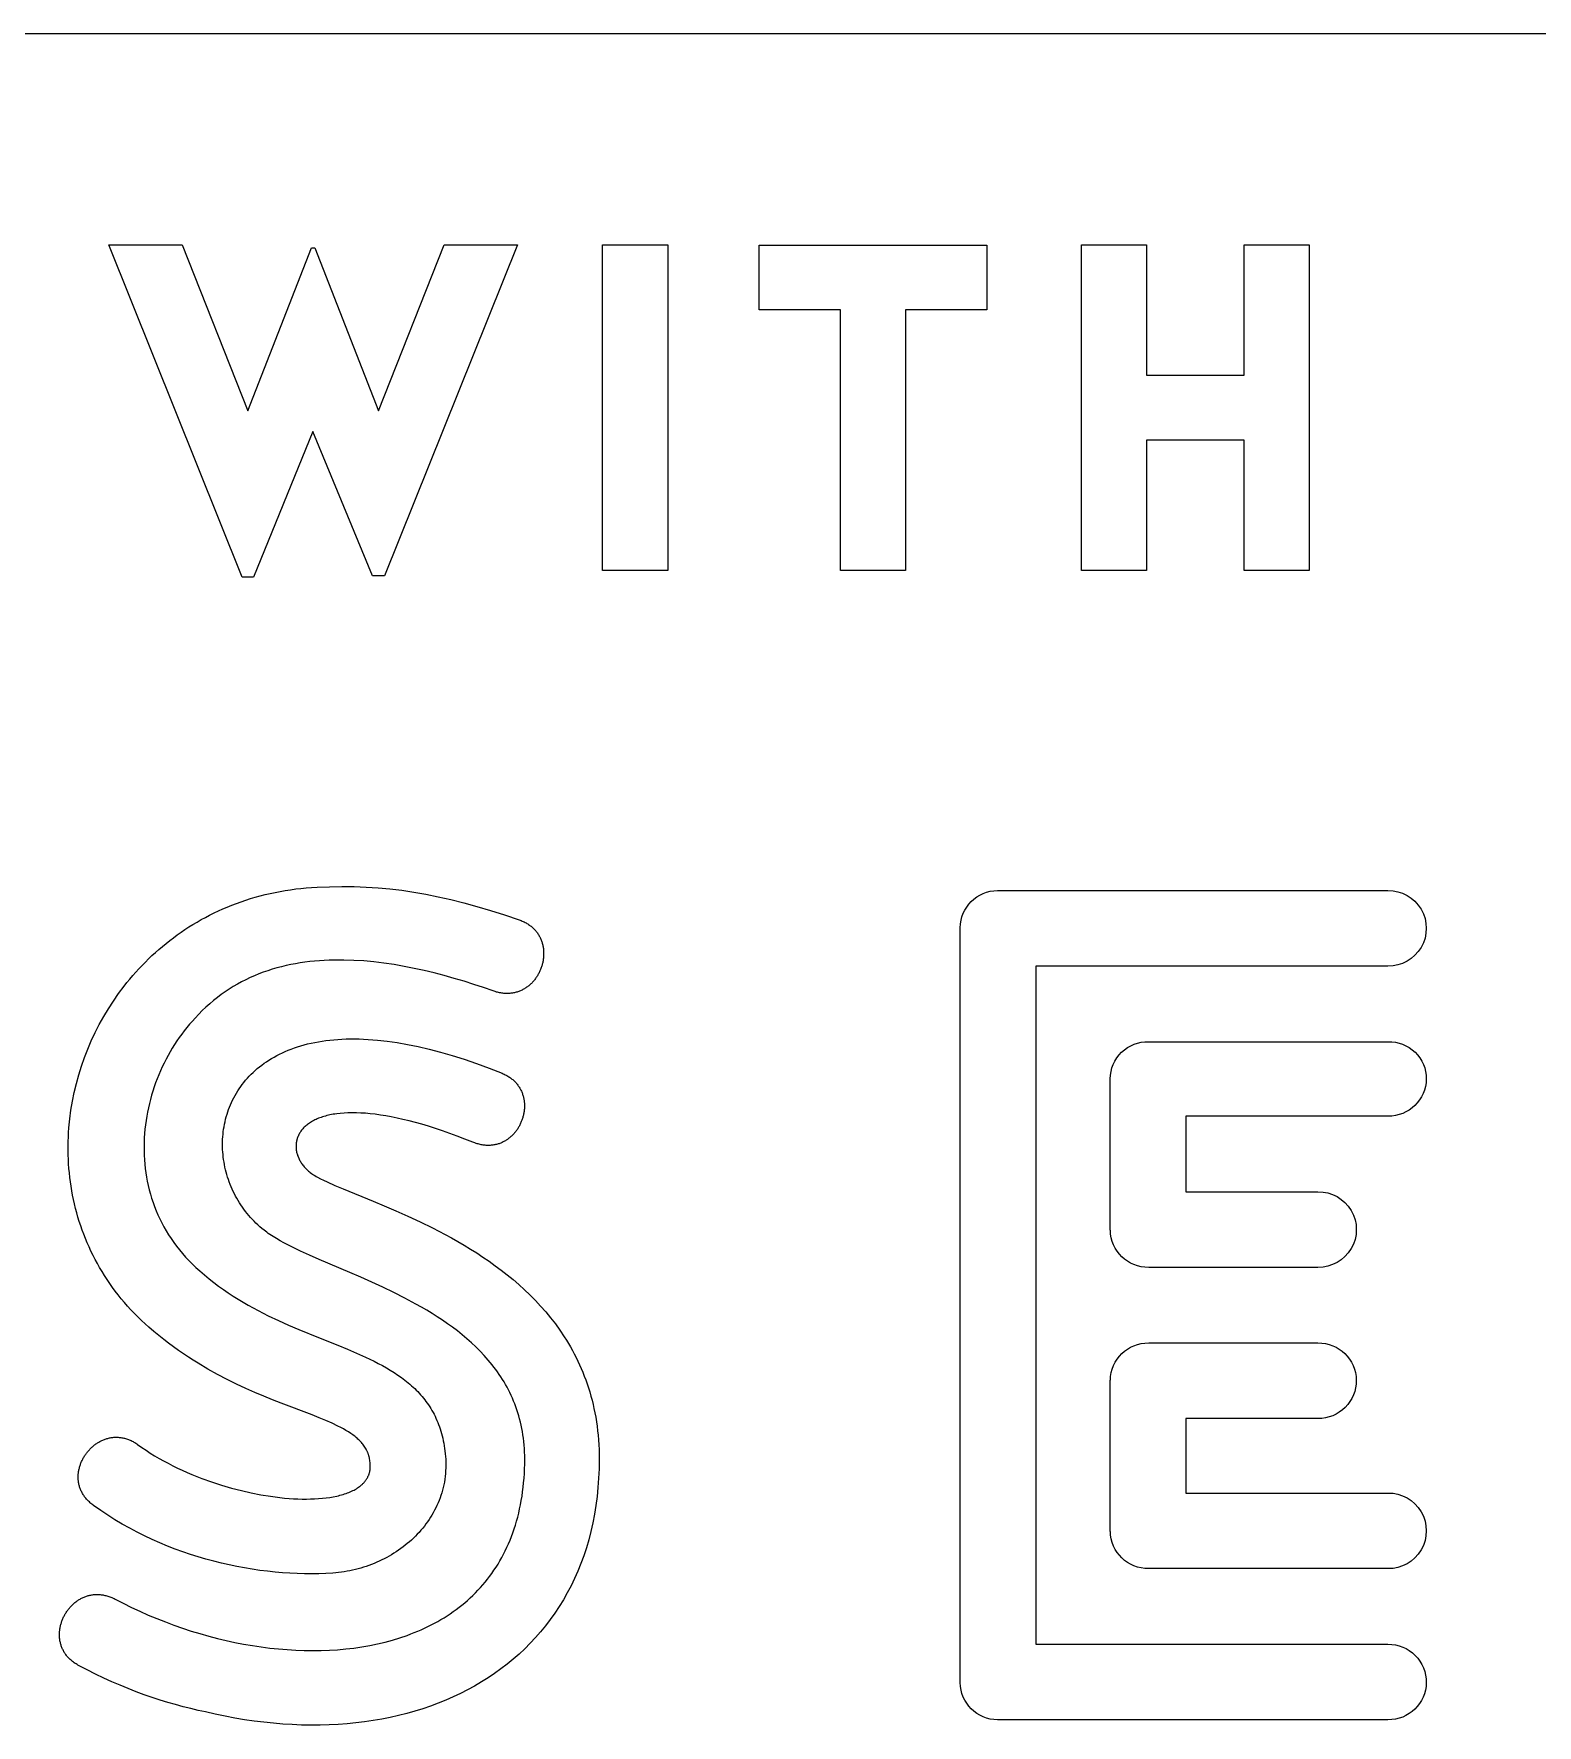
# Model space of a CAD drawing. Extents: x -150 to 1338, y -50 to 2906.
# Drawn here: x 428.3 to 784.6, y 2504.8 to 2905.8 of the extents above; entities that cross this region are included whole.
import ezdxf

# ---------------------------------------------------------------- set-up
doc = ezdxf.new("R2010")
doc.units = 0
doc.header["$MEASUREMENT"] = 0
doc.layers.get('0').update_dxf_attribs({"linetype": 'CONTINUOUS'})

msp = doc.modelspace()

# ---------------------------------------------------------------- linework, layer by layer
for p, q in [((1298, 2905.77), (-110, 2905.77)), ((656.72, 2702.67), (749.27, 2702.67)), ((647.9, 2514.9), (647.9, 2693.84)), ((749.27, 2684.75), (665.82, 2684.75)), ((665.82, 2684.75), (665.82, 2523.99)), ((692.57, 2666.82), (749.27, 2666.82)), ((683.47, 2622.16), (683.47, 2658)), ((749.27, 2649.17), (701.39, 2649.17)), ((701.39, 2649.17), (701.39, 2631.25)), ((701.39, 2631.25), (732.69, 2631.25)), ((732.69, 2613.33), (692.57, 2613.33)), ((692.57, 2595.41), (732.69, 2595.41)), ((683.47, 2550.74), (683.47, 2586.58)), ((732.69, 2577.49), (701.39, 2577.49)), ((701.39, 2577.49), (701.39, 2559.83)), ((701.39, 2559.83), (749.27, 2559.83)), ((749.27, 2541.91), (692.57, 2541.91)), ((665.82, 2523.99), (749.27, 2523.99)), ((749.27, 2506.07), (656.72, 2506.07))]:
    msp.add_line(p, q)
for points in [[(477.71, 2776.93), (446.07, 2855.77), (463.46, 2855.77), (479.01, 2816.35), (494.13, 2855.01), (494.88, 2855.01), (510, 2816.35), (525.55, 2855.77), (542.94, 2855.77), (511.41, 2777.26), (508.6, 2777.26), (494.45, 2811.49), (480.41, 2776.93)], [(563.13, 2778.55), (563.13, 2855.77), (578.57, 2855.77), (578.57, 2778.55)], [(619.5, 2778.55), (619.5, 2840.32), (600.27, 2840.32), (600.27, 2855.66), (654.16, 2855.66), (654.16, 2840.32), (634.94, 2840.32), (634.94, 2778.55)], [(715.17, 2778.55), (715.17, 2809.44), (692.06, 2809.44), (692.06, 2778.55), (676.62, 2778.55), (676.62, 2855.77), (692.06, 2855.77), (692.06, 2824.88), (715.17, 2824.88), (715.17, 2855.77), (730.62, 2855.77), (730.62, 2778.55)], [(537.17, 2678.86), (534.9, 2679.65), (532.6, 2680.41), (530.28, 2681.15), (527.95, 2681.84), (525.59, 2682.5), (523.22, 2683.12), (520.85, 2683.69), (518.46, 2684.21), (516.07, 2684.68), (513.68, 2685.1), (511.29, 2685.45), (508.9, 2685.74), (506.52, 2685.96), (504.15, 2686.11), (501.79, 2686.19), (500.62, 2686.19), (499.45, 2686.18), (498.29, 2686.15), (497.13, 2686.1), (495.98, 2686.02), (494.83, 2685.93), (493.69, 2685.81), (492.55, 2685.66), (491.43, 2685.5), (490.31, 2685.31), (489.19, 2685.1), (488.09, 2684.86), (486.99, 2684.6), (485.9, 2684.31), (484.83, 2683.99), (483.76, 2683.65), (482.7, 2683.28), (481.65, 2682.89), (480.61, 2682.46), (479.58, 2682.01), (478.57, 2681.53), (477.56, 2681.02), (476.57, 2680.48), (475.59, 2679.91), (474.62, 2679.31), (473.67, 2678.67), (472.73, 2678.01), (471.8, 2677.31), (470.89, 2676.59), (469.99, 2675.83), (469.11, 2675.03), (468.24, 2674.2), (467.39, 2673.34), (466.55, 2672.44), (465.88, 2671.72), (465.23, 2670.98), (464.59, 2670.22), (463.97, 2669.44), (463.37, 2668.64), (462.78, 2667.83), (462.21, 2667.01), (461.66, 2666.17), (461.13, 2665.32), (460.61, 2664.45), (460.12, 2663.57), (459.64, 2662.67), (459.18, 2661.77), (458.74, 2660.85), (458.32, 2659.92), (457.92, 2658.98), (457.54, 2658.03), (457.18, 2657.07), (456.84, 2656.1), (456.52, 2655.13), (456.23, 2654.15), (455.95, 2653.16), (455.7, 2652.16), (455.47, 2651.16), (455.26, 2650.15), (455.07, 2649.14), (454.91, 2648.12), (454.77, 2647.1), (454.65, 2646.07), (454.56, 2645.04), (454.49, 2644.02), (454.45, 2642.99), (454.43, 2641.95), (454.44, 2640.92), (454.47, 2639.89), (454.52, 2638.86), (454.61, 2637.83), (454.72, 2636.8), (454.85, 2635.77), (455.01, 2634.75), (455.2, 2633.73), (455.42, 2632.72), (455.66, 2631.71), (455.93, 2630.7), (456.23, 2629.7), (456.56, 2628.71), (456.91, 2627.72), (457.3, 2626.74), (457.71, 2625.77), (458.16, 2624.81), (458.63, 2623.85), (459.14, 2622.91), (459.67, 2621.97), (460.23, 2621.05), (460.83, 2620.14), (461.46, 2619.24), (462.11, 2618.35), (462.8, 2617.47), (463.52, 2616.61), (464.28, 2615.76), (465.07, 2614.93), (465.88, 2614.11), (466.74, 2613.31), (467.62, 2612.53), (468.72, 2611.57), (469.83, 2610.64), (470.96, 2609.75), (472.09, 2608.9), (473.24, 2608.07), (474.39, 2607.28), (475.56, 2606.52), (476.73, 2605.78), (477.91, 2605.07), (479.1, 2604.38), (480.29, 2603.72), (481.49, 2603.09), (483.88, 2601.87), (486.29, 2600.73), (488.69, 2599.66), (491.08, 2598.63), (495.81, 2596.7), (500.4, 2594.85), (502.63, 2593.93), (504.8, 2593), (506.91, 2592.05), (508.96, 2591.06), (509.95, 2590.55), (510.92, 2590.03), (511.87, 2589.5), (512.8, 2588.95), (513.7, 2588.38), (514.58, 2587.8), (515.44, 2587.2), (516.27, 2586.58), (517.07, 2585.94), (517.46, 2585.61), (517.84, 2585.27), (518.22, 2584.93), (518.59, 2584.58), (518.95, 2584.22), (519.3, 2583.86), (519.65, 2583.5), (519.99, 2583.12), (520.32, 2582.74), (520.64, 2582.35), (520.96, 2581.95), (521.26, 2581.55), (521.56, 2581.14), (521.85, 2580.72), (522.13, 2580.29), (522.4, 2579.86), (522.67, 2579.41), (522.92, 2578.96), (523.17, 2578.5), (523.4, 2578.03), (523.63, 2577.55), (523.84, 2577.06), (524.05, 2576.56), (524.25, 2576.06), (524.44, 2575.54), (524.62, 2575.01), (524.78, 2574.47), (524.94, 2573.93), (525.09, 2573.37), (525.23, 2572.8), (525.35, 2572.22), (525.47, 2571.63), (525.57, 2571.03), (525.67, 2570.42), (525.75, 2569.8), (525.82, 2569.16), (525.88, 2568.52), (525.93, 2567.86), (525.96, 2567.16), (525.97, 2566.46), (525.96, 2565.78), (525.92, 2565.1), (525.87, 2564.42), (525.8, 2563.76), (525.71, 2563.09), (525.61, 2562.44), (525.48, 2561.79), (525.34, 2561.15), (525.18, 2560.52), (525, 2559.89), (524.81, 2559.28), (524.59, 2558.66), (524.37, 2558.06), (524.12, 2557.47), (523.86, 2556.88), (523.59, 2556.3), (523.3, 2555.73), (522.99, 2555.17), (522.67, 2554.62), (522.34, 2554.07), (521.99, 2553.54), (521.63, 2553.01), (521.26, 2552.49), (520.87, 2551.98), (520.47, 2551.48), (520.05, 2550.99), (519.63, 2550.51), (519.19, 2550.04), (518.74, 2549.58), (518.28, 2549.13), (517.8, 2548.69), (517.32, 2548.26), (516.83, 2547.84), (516.32, 2547.44), (515.81, 2547.04), (515.28, 2546.65), (514.75, 2546.28), (514.21, 2545.91), (513.66, 2545.56), (513.1, 2545.21), (512.53, 2544.88), (511.95, 2544.56), (511.37, 2544.26), (510.78, 2543.96), (510.18, 2543.68), (509.57, 2543.41), (508.96, 2543.15), (508.34, 2542.9), (507.72, 2542.67), (507.09, 2542.45), (506.45, 2542.24), (505.81, 2542.05), (505.16, 2541.86), (504.51, 2541.7), (503.86, 2541.54), (503.2, 2541.4), (502.54, 2541.27), (501.87, 2541.16), (501.21, 2541.06), (500.54, 2540.97), (499.86, 2540.9), (499.19, 2540.84), (497.54, 2540.76), (495.88, 2540.7), (494.19, 2540.68), (492.48, 2540.7), (490.75, 2540.74), (489.01, 2540.83), (487.25, 2540.94), (485.47, 2541.09), (483.68, 2541.28), (481.89, 2541.5), (480.08, 2541.76), (478.26, 2542.06), (476.43, 2542.4), (474.6, 2542.78), (472.77, 2543.19), (470.93, 2543.65), (469.1, 2544.15), (467.26, 2544.69), (465.43, 2545.27), (463.6, 2545.89), (461.77, 2546.55), (459.95, 2547.26), (458.14, 2548.02), (456.34, 2548.82), (454.55, 2549.66), (452.78, 2550.55), (451.02, 2551.49), (449.27, 2552.47), (447.54, 2553.5), (445.84, 2554.58), (444.15, 2555.71), (442.48, 2556.89), (442.26, 2557.05), (442.06, 2557.21), (441.85, 2557.37), (441.66, 2557.54), (441.47, 2557.71), (441.29, 2557.88), (441.12, 2558.05), (440.95, 2558.23), (440.79, 2558.41), (440.64, 2558.59), (440.49, 2558.77), (440.35, 2558.95), (440.22, 2559.14), (440.09, 2559.33), (439.97, 2559.51), (439.86, 2559.71), (439.75, 2559.9), (439.65, 2560.09), (439.55, 2560.29), (439.46, 2560.48), (439.38, 2560.68), (439.3, 2560.88), (439.23, 2561.08), (439.16, 2561.28), (439.1, 2561.48), (439.05, 2561.68), (439, 2561.89), (438.96, 2562.09), (438.92, 2562.29), (438.89, 2562.5), (438.86, 2562.7), (438.84, 2562.91), (438.83, 2563.11), (438.82, 2563.32), (438.81, 2563.53), (438.81, 2563.73), (438.82, 2563.94), (438.83, 2564.14), (438.85, 2564.35), (438.87, 2564.55), (438.89, 2564.75), (438.92, 2564.96), (438.96, 2565.16), (438.99, 2565.36), (439.04, 2565.56), (439.09, 2565.76), (439.14, 2565.96), (439.2, 2566.16), (439.26, 2566.36), (439.33, 2566.56), (439.4, 2566.75), (439.47, 2566.94), (439.55, 2567.14), (439.63, 2567.33), (439.72, 2567.51), (439.81, 2567.7), (439.91, 2567.89), (440, 2568.07), (440.11, 2568.25), (440.21, 2568.43), (440.32, 2568.61), (440.44, 2568.78), (440.55, 2568.96), (440.67, 2569.13), (440.8, 2569.3), (440.93, 2569.46), (441.06, 2569.62), (441.19, 2569.78), (441.33, 2569.94), (441.47, 2570.1), (441.61, 2570.25), (441.76, 2570.4), (441.91, 2570.54), (442.06, 2570.68), (442.21, 2570.82), (442.37, 2570.96), (442.53, 2571.09), (442.69, 2571.22), (442.86, 2571.34), (443.03, 2571.47), (443.2, 2571.58), (443.37, 2571.7), (443.55, 2571.81), (443.73, 2571.91), (443.91, 2572.01), (444.09, 2572.11), (444.27, 2572.21), (444.46, 2572.29), (444.65, 2572.38), (444.84, 2572.46), (445.03, 2572.53), (445.22, 2572.6), (445.42, 2572.67), (445.62, 2572.73), (445.81, 2572.79), (446.02, 2572.84), (446.22, 2572.88), (446.42, 2572.93), (446.63, 2572.96), (446.83, 2572.99), (447.04, 2573.02), (447.25, 2573.04), (447.46, 2573.05), (447.67, 2573.06), (447.88, 2573.06), (448.1, 2573.06), (448.31, 2573.05), (448.52, 2573.03), (448.74, 2573.01), (448.96, 2572.98), (449.17, 2572.95), (449.39, 2572.91), (449.61, 2572.86), (449.83, 2572.81), (450.05, 2572.75), (450.27, 2572.68), (450.49, 2572.61), (450.71, 2572.53), (450.93, 2572.44), (451.15, 2572.35), (451.37, 2572.25), (451.59, 2572.14), (451.81, 2572.02), (452.03, 2571.9), (452.25, 2571.77), (452.47, 2571.63), (452.69, 2571.49), (452.91, 2571.33), (453.89, 2570.64), (454.89, 2569.97), (455.9, 2569.31), (456.94, 2568.67), (458, 2568.05), (459.07, 2567.45), (460.16, 2566.87), (461.26, 2566.3), (462.37, 2565.76), (463.5, 2565.23), (464.64, 2564.72), (465.78, 2564.23), (466.94, 2563.76), (468.1, 2563.31), (470.44, 2562.47), (472.79, 2561.7), (475.14, 2561.01), (477.49, 2560.4), (479.82, 2559.87), (482.13, 2559.42), (484.39, 2559.05), (486.62, 2558.77), (487.71, 2558.65), (488.79, 2558.56), (489.85, 2558.49), (490.89, 2558.44), (491.92, 2558.41), (492.92, 2558.4), (493.9, 2558.42), (494.86, 2558.45), (495.8, 2558.51), (496.71, 2558.58), (497.6, 2558.68), (498.46, 2558.8), (499.29, 2558.94), (500.09, 2559.1), (500.48, 2559.19), (500.86, 2559.29), (501.24, 2559.39), (501.6, 2559.5), (501.96, 2559.61), (502.31, 2559.72), (502.65, 2559.85), (502.98, 2559.97), (503.3, 2560.11), (503.61, 2560.25), (503.91, 2560.39), (504.21, 2560.54), (504.49, 2560.7), (504.77, 2560.86), (505.03, 2561.03), (505.29, 2561.2), (505.53, 2561.38), (505.65, 2561.47), (505.77, 2561.56), (505.88, 2561.66), (505.99, 2561.75), (506.1, 2561.85), (506.21, 2561.95), (506.31, 2562.05), (506.41, 2562.15), (506.51, 2562.25), (506.6, 2562.35), (506.69, 2562.46), (506.78, 2562.57), (506.87, 2562.67), (506.95, 2562.78), (507.03, 2562.9), (507.11, 2563.01), (507.18, 2563.12), (507.25, 2563.24), (507.32, 2563.35), (507.39, 2563.47), (507.45, 2563.59), (507.51, 2563.71), (507.57, 2563.84), (507.62, 2563.96), (507.68, 2564.09), (507.72, 2564.21), (507.77, 2564.34), (507.81, 2564.47), (507.85, 2564.6), (507.88, 2564.73), (507.92, 2564.87), (507.95, 2565), (507.97, 2565.14), (507.99, 2565.28), (508.01, 2565.42), (508.03, 2565.56), (508.04, 2565.7), (508.05, 2565.85), (508.06, 2565.99), (508.06, 2566.14), (508.06, 2566.29), (508.06, 2566.44), (508.05, 2566.59), (508.04, 2566.74), (508.03, 2566.9), (508.01, 2567.05), (507.98, 2567.35), (507.94, 2567.63), (507.9, 2567.92), (507.87, 2568.05), (507.84, 2568.19), (507.81, 2568.33), (507.77, 2568.46), (507.74, 2568.6), (507.7, 2568.73), (507.66, 2568.86), (507.61, 2568.99), (507.57, 2569.12), (507.52, 2569.25), (507.47, 2569.38), (507.42, 2569.5), (507.37, 2569.63), (507.31, 2569.75), (507.25, 2569.87), (507.19, 2569.99), (507.06, 2570.23), (506.93, 2570.47), (506.78, 2570.7), (506.63, 2570.93), (506.47, 2571.15), (506.3, 2571.38), (506.13, 2571.59), (505.94, 2571.81), (505.75, 2572.02), (505.55, 2572.22), (505.35, 2572.43), (505.13, 2572.63), (504.91, 2572.83), (504.68, 2573.02), (504.44, 2573.22), (504.2, 2573.41), (503.95, 2573.6), (503.69, 2573.78), (503.42, 2573.97), (502.87, 2574.33), (502.29, 2574.68), (501.68, 2575.03), (501.05, 2575.37), (500.39, 2575.71), (499, 2576.37), (497.51, 2577.02), (495.94, 2577.67), (494.28, 2578.33), (486.89, 2581.16), (484.89, 2581.95), (482.82, 2582.79), (480.71, 2583.68), (478.55, 2584.64), (476.36, 2585.66), (474.12, 2586.76), (471.86, 2587.95), (469.57, 2589.22), (467.26, 2590.59), (466.1, 2591.32), (464.94, 2592.07), (463.77, 2592.85), (462.6, 2593.65), (461.43, 2594.49), (460.26, 2595.36), (459.09, 2596.26), (457.92, 2597.19), (456.75, 2598.15), (455.59, 2599.15), (454.69, 2599.95), (453.81, 2600.77), (452.96, 2601.6), (452.13, 2602.43), (451.32, 2603.28), (450.54, 2604.14), (449.78, 2605.01), (449.04, 2605.89), (448.32, 2606.78), (447.62, 2607.68), (446.95, 2608.59), (446.3, 2609.51), (445.67, 2610.44), (445.06, 2611.38), (444.47, 2612.32), (443.9, 2613.28), (443.36, 2614.24), (442.84, 2615.21), (442.33, 2616.18), (441.85, 2617.17), (441.39, 2618.16), (440.96, 2619.15), (440.54, 2620.16), (440.14, 2621.16), (439.76, 2622.18), (439.41, 2623.2), (439.07, 2624.22), (438.76, 2625.25), (438.46, 2626.28), (438.19, 2627.32), (437.94, 2628.36), (437.7, 2629.41), (437.49, 2630.45), (437.3, 2631.51), (437.12, 2632.56), (436.97, 2633.62), (436.83, 2634.67), (436.72, 2635.74), (436.62, 2636.8), (436.55, 2637.86), (436.49, 2638.93), (436.45, 2639.99), (436.43, 2641.06), (436.43, 2642.12), (436.45, 2643.19), (436.49, 2644.25), (436.55, 2645.32), (436.62, 2646.38), (436.83, 2648.51), (437.11, 2650.62), (437.47, 2652.73), (437.89, 2654.82), (438.39, 2656.91), (438.96, 2658.97), (439.6, 2661.02), (440.31, 2663.05), (441.08, 2665.05), (441.93, 2667.03), (442.84, 2668.98), (443.82, 2670.9), (444.87, 2672.79), (445.98, 2674.65), (447.15, 2676.46), (448.39, 2678.24), (449.69, 2679.98), (450.37, 2680.84), (451.06, 2681.68), (451.76, 2682.51), (452.48, 2683.33), (453.22, 2684.14), (453.97, 2684.93), (454.74, 2685.71), (455.52, 2686.48), (456.31, 2687.24), (457.12, 2687.98), (457.95, 2688.71), (458.79, 2689.43), (459.64, 2690.13), (460.51, 2690.82), (461.4, 2691.49), (462.3, 2692.15), (463.21, 2692.79), (464.13, 2693.42), (465.07, 2694.03), (466.03, 2694.62), (467, 2695.2), (467.98, 2695.76), (468.97, 2696.3), (469.98, 2696.83), (471.01, 2697.34), (472.04, 2697.83), (473.09, 2698.3), (474.15, 2698.76), (475.23, 2699.19), (476.32, 2699.61), (477.42, 2700.01), (478.53, 2700.39), (479.66, 2700.75), (480.8, 2701.08), (481.95, 2701.4), (483.12, 2701.7), (484.3, 2701.97), (485.49, 2702.23), (486.69, 2702.46), (487.9, 2702.67), (489.13, 2702.86), (490.37, 2703.03), (491.62, 2703.17), (492.88, 2703.3), (494.15, 2703.39), (495.44, 2703.47), (498.42, 2703.58), (501.34, 2703.63), (504.21, 2703.6), (507.06, 2703.5), (509.89, 2703.32), (512.71, 2703.06), (515.53, 2702.72), (518.38, 2702.3), (521.25, 2701.79), (524.17, 2701.2), (527.15, 2700.52), (530.2, 2699.75), (533.32, 2698.88), (536.54, 2697.92), (539.87, 2696.87), (543.32, 2695.71), (543.57, 2695.62), (543.82, 2695.53), (544.06, 2695.43), (544.3, 2695.32), (544.53, 2695.21), (544.75, 2695.1), (544.97, 2694.98), (545.18, 2694.86), (545.39, 2694.74), (545.59, 2694.61), (545.78, 2694.47), (545.97, 2694.33), (546.15, 2694.19), (546.33, 2694.05), (546.5, 2693.9), (546.66, 2693.75), (546.82, 2693.59), (546.98, 2693.43), (547.13, 2693.27), (547.27, 2693.11), (547.41, 2692.94), (547.54, 2692.77), (547.67, 2692.6), (547.79, 2692.42), (547.9, 2692.24), (548.01, 2692.06), (548.12, 2691.88), (548.22, 2691.7), (548.31, 2691.51), (548.4, 2691.32), (548.49, 2691.13), (548.56, 2690.93), (548.64, 2690.74), (548.71, 2690.54), (548.77, 2690.35), (548.83, 2690.15), (548.88, 2689.95), (548.93, 2689.74), (548.98, 2689.54), (549.01, 2689.34), (549.05, 2689.13), (549.08, 2688.92), (549.1, 2688.72), (549.12, 2688.51), (549.14, 2688.3), (549.15, 2688.09), (549.15, 2687.89), (549.15, 2687.68), (549.15, 2687.47), (549.14, 2687.26), (549.13, 2687.05), (549.11, 2686.84), (549.09, 2686.63), (549.07, 2686.42), (549.03, 2686.21), (549, 2686.01), (548.96, 2685.8), (548.92, 2685.59), (548.87, 2685.39), (548.82, 2685.18), (548.76, 2684.98), (548.7, 2684.78), (548.64, 2684.58), (548.57, 2684.38), (548.5, 2684.18), (548.42, 2683.98), (548.34, 2683.79), (548.25, 2683.59), (548.17, 2683.4), (548.07, 2683.21), (547.98, 2683.02), (547.88, 2682.84), (547.77, 2682.66), (547.67, 2682.47), (547.55, 2682.3), (547.44, 2682.12), (547.32, 2681.95), (547.2, 2681.78), (547.07, 2681.61), (546.94, 2681.44), (546.81, 2681.28), (546.67, 2681.12), (546.53, 2680.96), (546.39, 2680.81), (546.24, 2680.66), (546.09, 2680.52), (545.94, 2680.38), (545.78, 2680.24), (545.62, 2680.1), (545.46, 2679.97), (545.29, 2679.84), (545.12, 2679.72), (544.95, 2679.6), (544.77, 2679.49), (544.59, 2679.38), (544.41, 2679.27), (544.23, 2679.17), (544.04, 2679.08), (543.85, 2678.99), (543.65, 2678.9), (543.45, 2678.82), (543.25, 2678.74), (543.05, 2678.67), (542.85, 2678.6), (542.64, 2678.54), (542.43, 2678.49), (542.21, 2678.44), (542, 2678.4), (541.78, 2678.36), (541.56, 2678.33), (541.33, 2678.3), (541.11, 2678.28), (540.88, 2678.26), (540.65, 2678.26), (540.41, 2678.26), (540.18, 2678.26), (539.94, 2678.27), (539.7, 2678.29), (539.45, 2678.32), (539.21, 2678.35), (538.96, 2678.39), (538.71, 2678.43), (538.46, 2678.48), (538.2, 2678.55), (537.95, 2678.61), (537.69, 2678.69), (537.43, 2678.77)], [(447.56, 2534.69), (449.5, 2533.68), (451.46, 2532.71), (453.44, 2531.79), (455.44, 2530.9), (457.45, 2530.06), (459.48, 2529.26), (461.51, 2528.5), (463.56, 2527.79), (465.62, 2527.12), (467.68, 2526.49), (469.75, 2525.91), (471.82, 2525.37), (473.89, 2524.87), (475.97, 2524.42), (478.04, 2524.02), (480.11, 2523.66), (482.18, 2523.35), (484.24, 2523.08), (486.29, 2522.87), (488.33, 2522.7), (490.37, 2522.57), (492.39, 2522.5), (494.39, 2522.47), (496.39, 2522.5), (498.36, 2522.57), (500.31, 2522.69), (502.25, 2522.87), (504.16, 2523.09), (506.05, 2523.36), (507.91, 2523.69), (509.75, 2524.06), (511.56, 2524.49), (513.33, 2524.97), (515.08, 2525.51), (516.79, 2526.09), (517.64, 2526.41), (518.47, 2526.73), (519.29, 2527.07), (520.11, 2527.43), (520.92, 2527.79), (521.71, 2528.17), (522.5, 2528.57), (523.28, 2528.98), (524.04, 2529.4), (524.8, 2529.83), (525.54, 2530.28), (526.27, 2530.75), (527, 2531.22), (527.71, 2531.71), (528.41, 2532.22), (529.1, 2532.74), (529.77, 2533.27), (530.43, 2533.82), (531.09, 2534.38), (531.72, 2534.96), (532.35, 2535.55), (532.96, 2536.15), (533.56, 2536.77), (534.15, 2537.4), (534.72, 2538.05), (535.28, 2538.71), (535.82, 2539.39), (536.35, 2540.08), (536.87, 2540.79), (537.37, 2541.51), (537.86, 2542.25), (538.33, 2543), (538.79, 2543.76), (539.23, 2544.54), (539.65, 2545.34), (540.06, 2546.15), (540.45, 2546.97), (540.83, 2547.81), (541.19, 2548.67), (541.54, 2549.54), (541.86, 2550.42), (542.17, 2551.33), (542.47, 2552.24), (542.74, 2553.17), (543, 2554.12), (543.24, 2555.08), (543.46, 2556.06), (543.67, 2557.05), (543.85, 2558.06), (544.02, 2559.09), (544.17, 2560.13), (544.3, 2561.19), (544.41, 2562.26), (544.5, 2563.35), (544.57, 2564.45), (544.62, 2565.57), (544.65, 2566.71), (544.66, 2567.86), (544.65, 2568.71), (544.62, 2569.55), (544.58, 2570.38), (544.52, 2571.21), (544.44, 2572.02), (544.35, 2572.82), (544.24, 2573.61), (544.11, 2574.39), (543.97, 2575.15), (543.81, 2575.91), (543.64, 2576.66), (543.46, 2577.4), (543.25, 2578.13), (543.04, 2578.85), (542.81, 2579.56), (542.56, 2580.26), (542.3, 2580.95), (542.03, 2581.63), (541.74, 2582.31), (541.45, 2582.97), (541.13, 2583.63), (540.81, 2584.27), (540.47, 2584.91), (540.12, 2585.54), (539.76, 2586.16), (539.39, 2586.77), (539.01, 2587.37), (538.61, 2587.96), (538.2, 2588.55), (537.79, 2589.13), (537.36, 2589.7), (536.92, 2590.26), (536.47, 2590.81), (536.01, 2591.36), (535.07, 2592.43), (534.09, 2593.47), (533.07, 2594.48), (532.03, 2595.46), (530.95, 2596.42), (529.84, 2597.35), (528.7, 2598.25), (527.54, 2599.13), (526.36, 2599.98), (525.16, 2600.81), (523.93, 2601.62), (522.69, 2602.4), (521.43, 2603.17), (520.16, 2603.91), (518.88, 2604.64), (516.28, 2606.03), (513.67, 2607.35), (511.04, 2608.61), (508.41, 2609.82), (505.81, 2610.97), (503.24, 2612.08), (495.91, 2615.21), (493.64, 2616.21), (491.48, 2617.2), (489.44, 2618.18), (487.55, 2619.16), (486.66, 2619.65), (485.81, 2620.14), (485.01, 2620.64), (484.25, 2621.14), (483.88, 2621.39), (483.53, 2621.64), (483.2, 2621.9), (482.87, 2622.16), (482.37, 2622.56), (481.89, 2622.97), (481.42, 2623.39), (480.96, 2623.82), (480.51, 2624.26), (480.08, 2624.72), (479.65, 2625.18), (479.24, 2625.65), (478.85, 2626.13), (478.46, 2626.61), (478.09, 2627.11), (477.73, 2627.61), (477.38, 2628.12), (477.05, 2628.64), (476.73, 2629.17), (476.42, 2629.7), (476.12, 2630.24), (475.84, 2630.78), (475.57, 2631.33), (475.32, 2631.89), (475.07, 2632.45), (474.84, 2633.01), (474.63, 2633.58), (474.42, 2634.16), (474.24, 2634.74), (474.06, 2635.32), (473.9, 2635.91), (473.75, 2636.49), (473.61, 2637.09), (473.49, 2637.68), (473.39, 2638.27), (473.29, 2638.87), (473.22, 2639.47), (473.15, 2640.07), (473.1, 2640.67), (473.06, 2641.28), (473.04, 2641.88), (473.03, 2642.48), (473.04, 2643.08), (473.06, 2643.69), (473.1, 2644.29), (473.15, 2644.89), (473.21, 2645.49), (473.29, 2646.08), (473.39, 2646.68), (473.5, 2647.27), (473.62, 2647.86), (473.76, 2648.45), (473.92, 2649.03), (474.09, 2649.61), (474.27, 2650.19), (474.47, 2650.76), (474.69, 2651.33), (474.92, 2651.89), (475.16, 2652.45), (475.43, 2653), (475.7, 2653.55), (476, 2654.09), (476.31, 2654.62), (476.63, 2655.15), (476.97, 2655.67), (477.33, 2656.19), (477.7, 2656.7), (478.09, 2657.19), (478.49, 2657.69), (478.91, 2658.17), (479.35, 2658.64), (479.8, 2659.11), (480.27, 2659.56), (480.76, 2660.01), (481.26, 2660.45), (481.78, 2660.87), (482.32, 2661.29), (482.87, 2661.7), (483.44, 2662.09), (484.03, 2662.47), (484.63, 2662.84), (485.25, 2663.2), (485.89, 2663.55), (486.54, 2663.89), (487.21, 2664.21), (487.9, 2664.52), (488.6, 2664.81), (489.33, 2665.09), (490.07, 2665.36), (490.83, 2665.61), (491.6, 2665.85), (492.4, 2666.08), (493.21, 2666.29), (494.03, 2666.48), (494.88, 2666.66), (495.75, 2666.82), (496.63, 2666.96), (497.53, 2667.09), (498.45, 2667.2), (499.38, 2667.29), (500.34, 2667.37), (501.31, 2667.43), (502.3, 2667.47), (503.31, 2667.49), (504.34, 2667.49), (505.38, 2667.47), (506.45, 2667.44), (507.53, 2667.38), (509.76, 2667.21), (512.06, 2666.95), (514.43, 2666.61), (516.88, 2666.18), (519.41, 2665.67), (522.02, 2665.06), (524.7, 2664.36), (527.46, 2663.55), (530.3, 2662.65), (533.22, 2661.65), (536.23, 2660.55), (539.31, 2659.33), (539.55, 2659.23), (539.78, 2659.13), (540.01, 2659.01), (540.24, 2658.9), (540.45, 2658.78), (540.66, 2658.66), (540.87, 2658.53), (541.07, 2658.4), (541.26, 2658.26), (541.45, 2658.12), (541.63, 2657.98), (541.81, 2657.83), (541.98, 2657.69), (542.14, 2657.53), (542.3, 2657.38), (542.45, 2657.22), (542.6, 2657.06), (542.74, 2656.89), (542.88, 2656.73), (543.01, 2656.56), (543.14, 2656.38), (543.26, 2656.21), (543.37, 2656.03), (543.48, 2655.85), (543.58, 2655.67), (543.68, 2655.48), (543.77, 2655.3), (543.86, 2655.11), (543.95, 2654.92), (544.02, 2654.73), (544.1, 2654.54), (544.16, 2654.34), (544.23, 2654.14), (544.28, 2653.95), (544.34, 2653.75), (544.38, 2653.55), (544.43, 2653.35), (544.46, 2653.14), (544.5, 2652.94), (544.53, 2652.74), (544.55, 2652.53), (544.57, 2652.33), (544.58, 2652.12), (544.59, 2651.92), (544.6, 2651.71), (544.6, 2651.51), (544.59, 2651.3), (544.58, 2651.09), (544.57, 2650.89), (544.55, 2650.68), (544.53, 2650.47), (544.5, 2650.27), (544.47, 2650.06), (544.44, 2649.86), (544.4, 2649.66), (544.35, 2649.45), (544.3, 2649.25), (544.25, 2649.05), (544.2, 2648.85), (544.14, 2648.65), (544.07, 2648.45), (544, 2648.26), (543.93, 2648.06), (543.85, 2647.87), (543.77, 2647.67), (543.69, 2647.48), (543.6, 2647.3), (543.51, 2647.11), (543.41, 2646.92), (543.32, 2646.74), (543.21, 2646.56), (543.11, 2646.38), (542.99, 2646.21), (542.88, 2646.04), (542.76, 2645.86), (542.64, 2645.7), (542.52, 2645.53), (542.39, 2645.37), (542.26, 2645.21), (542.12, 2645.05), (541.98, 2644.9), (541.84, 2644.75), (541.7, 2644.6), (541.55, 2644.46), (541.4, 2644.32), (541.24, 2644.19), (541.09, 2644.05), (540.93, 2643.93), (540.76, 2643.8), (540.6, 2643.68), (540.43, 2643.56), (540.25, 2643.45), (540.08, 2643.34), (539.9, 2643.24), (539.72, 2643.14), (539.53, 2643.05), (539.35, 2642.96), (539.16, 2642.87), (538.96, 2642.79), (538.77, 2642.72), (538.57, 2642.65), (538.37, 2642.58), (538.17, 2642.52), (537.96, 2642.47), (537.75, 2642.42), (537.54, 2642.38), (537.33, 2642.34), (537.11, 2642.31), (536.9, 2642.28), (536.68, 2642.26), (536.45, 2642.25), (536.23, 2642.24), (536, 2642.24), (535.77, 2642.24), (535.54, 2642.25), (535.31, 2642.27), (535.07, 2642.29), (534.83, 2642.32), (534.59, 2642.36), (534.35, 2642.41), (534.11, 2642.46), (533.86, 2642.51), (533.62, 2642.58), (533.37, 2642.65), (533.12, 2642.73), (532.86, 2642.82), (532.61, 2642.92), (532.35, 2643.02), (530.48, 2643.76), (528.66, 2644.45), (526.89, 2645.1), (525.17, 2645.7), (523.49, 2646.26), (521.86, 2646.78), (520.28, 2647.25), (518.74, 2647.68), (517.25, 2648.07), (515.8, 2648.42), (514.4, 2648.73), (513.04, 2649.01), (511.73, 2649.25), (510.46, 2649.45), (509.24, 2649.62), (508.05, 2649.75), (506.91, 2649.85), (505.82, 2649.92), (504.76, 2649.96), (503.74, 2649.97), (502.77, 2649.96), (501.84, 2649.91), (500.94, 2649.84), (500.09, 2649.74), (499.68, 2649.68), (499.27, 2649.61), (498.88, 2649.54), (498.5, 2649.47), (498.13, 2649.38), (497.76, 2649.3), (497.41, 2649.2), (497.06, 2649.1), (496.73, 2649), (496.4, 2648.89), (496.08, 2648.78), (495.78, 2648.66), (495.48, 2648.53), (495.19, 2648.4), (494.91, 2648.27), (494.64, 2648.13), (494.38, 2647.99), (494.12, 2647.85), (493.88, 2647.7), (493.64, 2647.54), (493.42, 2647.39), (493.2, 2647.22), (492.99, 2647.06), (492.79, 2646.89), (492.6, 2646.72), (492.42, 2646.55), (492.24, 2646.37), (492.08, 2646.19), (491.92, 2646.01), (491.77, 2645.82), (491.63, 2645.63), (491.49, 2645.44), (491.43, 2645.34), (491.37, 2645.25), (491.31, 2645.15), (491.25, 2645.05), (491.2, 2644.95), (491.14, 2644.85), (491.09, 2644.75), (491.04, 2644.65), (491, 2644.55), (490.95, 2644.45), (490.91, 2644.35), (490.87, 2644.25), (490.83, 2644.15), (490.79, 2644.05), (490.76, 2643.94), (490.72, 2643.84), (490.69, 2643.74), (490.66, 2643.63), (490.63, 2643.53), (490.61, 2643.42), (490.59, 2643.32), (490.56, 2643.21), (490.54, 2643.11), (490.53, 2643), (490.51, 2642.9), (490.5, 2642.79), (490.48, 2642.69), (490.47, 2642.58), (490.46, 2642.47), (490.46, 2642.37), (490.45, 2642.15), (490.45, 2641.94), (490.46, 2641.73), (490.47, 2641.51), (490.49, 2641.3), (490.52, 2641.08), (490.56, 2640.87), (490.6, 2640.66), (490.65, 2640.44), (490.71, 2640.23), (490.77, 2640.02), (490.84, 2639.81), (490.92, 2639.6), (491.01, 2639.39), (491.1, 2639.18), (491.2, 2638.98), (491.3, 2638.77), (491.41, 2638.57), (491.53, 2638.37), (491.65, 2638.17), (491.78, 2637.97), (491.92, 2637.78), (492.06, 2637.58), (492.21, 2637.39), (492.37, 2637.2), (492.53, 2637.02), (492.7, 2636.83), (492.87, 2636.65), (493.06, 2636.48), (493.24, 2636.3), (493.43, 2636.13), (493.63, 2635.96), (493.84, 2635.8), (494.08, 2635.62), (494.34, 2635.44), (494.61, 2635.26), (494.9, 2635.08), (495.21, 2634.9), (495.54, 2634.72), (496.24, 2634.35), (497, 2633.97), (497.81, 2633.58), (499.62, 2632.77), (501.63, 2631.91), (508.71, 2629.02), (511.35, 2627.92), (514.1, 2626.74), (516.94, 2625.48), (519.85, 2624.13), (522.81, 2622.68), (524.3, 2621.91), (525.8, 2621.12), (527.3, 2620.3), (528.8, 2619.46), (530.29, 2618.58), (531.78, 2617.68), (533.27, 2616.74), (534.74, 2615.77), (536.21, 2614.77), (537.66, 2613.73), (539.09, 2612.66), (540.5, 2611.56), (541.89, 2610.42), (543.25, 2609.24), (544.59, 2608.03), (545.9, 2606.78), (547.18, 2605.48), (548.42, 2604.15), (549.63, 2602.78), (550.8, 2601.37), (551.92, 2599.91), (553, 2598.41), (554.04, 2596.86), (554.54, 2596.08), (555.02, 2595.28), (555.5, 2594.46), (555.96, 2593.64), (556.41, 2592.81), (556.84, 2591.96), (557.26, 2591.1), (557.66, 2590.23), (558.05, 2589.35), (558.43, 2588.45), (558.79, 2587.55), (559.13, 2586.63), (559.46, 2585.7), (559.77, 2584.75), (560.07, 2583.8), (560.35, 2582.83), (560.61, 2581.84), (560.85, 2580.85), (561.08, 2579.84), (561.29, 2578.82), (561.48, 2577.78), (561.65, 2576.74), (561.8, 2575.68), (561.94, 2574.6), (562.05, 2573.51), (562.14, 2572.41), (562.22, 2571.29), (562.27, 2570.16), (562.3, 2569.02), (562.31, 2567.86), (562.28, 2565.58), (562.18, 2563.34), (562.03, 2561.15), (561.81, 2558.99), (561.53, 2556.86), (561.2, 2554.78), (560.8, 2552.74), (560.35, 2550.74), (559.84, 2548.77), (559.28, 2546.85), (558.66, 2544.96), (557.98, 2543.12), (557.25, 2541.32), (556.47, 2539.55), (555.64, 2537.83), (554.76, 2536.15), (553.83, 2534.51), (552.84, 2532.92), (551.81, 2531.36), (550.73, 2529.85), (549.61, 2528.38), (548.44, 2526.95), (547.22, 2525.56), (545.96, 2524.22), (544.66, 2522.91), (543.31, 2521.66), (541.93, 2520.44), (540.5, 2519.27), (539.03, 2518.15), (537.52, 2517.06), (535.98, 2516.02), (534.39, 2515.03), (532.77, 2514.08), (531.12, 2513.18), (529.43, 2512.32), (527.7, 2511.5), (525.94, 2510.73), (524.15, 2510.01), (522.33, 2509.33), (520.48, 2508.7), (518.6, 2508.12), (516.68, 2507.58), (514.74, 2507.09), (512.78, 2506.65), (510.78, 2506.25), (508.76, 2505.9), (506.72, 2505.6), (504.65, 2505.34), (502.56, 2505.14), (500.44, 2504.98), (498.31, 2504.87), (496.15, 2504.81), (493.97, 2504.79), (491.78, 2504.83), (489.56, 2504.92), (487.33, 2505.05), (485.08, 2505.24), (482.82, 2505.47), (480.54, 2505.76), (478.25, 2506.09), (475.95, 2506.48), (473.63, 2506.92), (471.3, 2507.4), (468.96, 2507.94), (467.24, 2508.31), (465.49, 2508.72), (463.71, 2509.17), (461.91, 2509.66), (460.08, 2510.18), (458.24, 2510.75), (456.37, 2511.37), (454.48, 2512.02), (452.58, 2512.72), (450.67, 2513.46), (448.74, 2514.25), (446.81, 2515.09), (444.86, 2515.97), (442.91, 2516.9), (440.96, 2517.88), (438.77, 2519.04), (438.54, 2519.17), (438.32, 2519.3), (438.1, 2519.44), (437.89, 2519.58), (437.69, 2519.73), (437.5, 2519.87), (437.31, 2520.03), (437.13, 2520.18), (436.95, 2520.34), (436.78, 2520.5), (436.62, 2520.66), (436.46, 2520.83), (436.31, 2521), (436.16, 2521.17), (436.02, 2521.34), (435.89, 2521.52), (435.76, 2521.7), (435.64, 2521.88), (435.53, 2522.06), (435.42, 2522.24), (435.31, 2522.43), (435.22, 2522.62), (435.12, 2522.81), (435.04, 2523), (434.96, 2523.2), (434.88, 2523.39), (434.81, 2523.59), (434.75, 2523.78), (434.69, 2523.98), (434.63, 2524.18), (434.59, 2524.38), (434.54, 2524.59), (434.5, 2524.79), (434.47, 2524.99), (434.44, 2525.2), (434.42, 2525.4), (434.4, 2525.61), (434.39, 2525.81), (434.38, 2526.02), (434.38, 2526.22), (434.38, 2526.43), (434.39, 2526.64), (434.4, 2526.84), (434.42, 2527.05), (434.44, 2527.25), (434.46, 2527.46), (434.49, 2527.66), (434.53, 2527.87), (434.57, 2528.07), (434.61, 2528.27), (434.66, 2528.48), (434.71, 2528.68), (434.77, 2528.88), (434.83, 2529.08), (434.89, 2529.28), (434.96, 2529.47), (435.04, 2529.67), (435.11, 2529.86), (435.19, 2530.06), (435.28, 2530.25), (435.37, 2530.44), (435.46, 2530.63), (435.56, 2530.81), (435.66, 2531), (435.76, 2531.18), (435.87, 2531.36), (435.98, 2531.53), (436.1, 2531.71), (436.22, 2531.88), (436.34, 2532.05), (436.47, 2532.22), (436.59, 2532.39), (436.73, 2532.55), (436.86, 2532.71), (437, 2532.86), (437.14, 2533.02), (437.29, 2533.17), (437.44, 2533.31), (437.59, 2533.46), (437.74, 2533.6), (437.9, 2533.73), (438.06, 2533.87), (438.23, 2534), (438.39, 2534.12), (438.56, 2534.25), (438.73, 2534.36), (438.91, 2534.48), (439.08, 2534.59), (439.26, 2534.69), (439.45, 2534.79), (439.63, 2534.89), (439.82, 2534.98), (440.01, 2535.07), (440.2, 2535.15), (440.39, 2535.23), (440.59, 2535.31), (440.79, 2535.38), (440.99, 2535.44), (441.19, 2535.5), (441.4, 2535.55), (441.61, 2535.6), (441.82, 2535.64), (442.03, 2535.68), (442.24, 2535.71), (442.46, 2535.74), (442.67, 2535.76), (442.89, 2535.77), (443.11, 2535.78), (443.33, 2535.78), (443.56, 2535.78), (443.78, 2535.77), (444.01, 2535.75), (444.24, 2535.73), (444.47, 2535.7), (444.7, 2535.66), (444.93, 2535.62), (445.16, 2535.57), (445.4, 2535.52), (445.63, 2535.45), (445.87, 2535.38), (446.11, 2535.31), (446.35, 2535.22), (446.59, 2535.13), (446.83, 2535.03), (447.07, 2534.93), (447.32, 2534.81)]]:
    msp.add_lwpolyline(points, close=True)
at = {"extrusion": (0, 0, -1)}
for centre, radius, start, end in [((-656.8, 2693.76), 8.91, 0.5005, 89.4969), ((-749.41, 2693.71), 8.96, 89.1455, 270.8545), ((-692.27, 2658.03), 8.8, 359.7811, 91.9409), ((-749.57, 2658.03), 8.8, 88.063, 180.2202), ((-749.4, 2658.13), 8.96, 180.8701, 270.8362), ((-732.82, 2622.29), 8.96, 89.1493, 270.8507), ((-692.44, 2622.29), 8.96, 269.1588, 359.1245), ((-692.44, 2586.44), 8.96, 0.8713, 90.8402), ((-732.82, 2586.44), 8.96, 89.1677, 179.1311), ((-732.76, 2586.5), 9.02, 179.5199, 270.475), ((-749.41, 2550.87), 8.96, 89.1468, 270.8532), ((-692.44, 2550.87), 8.96, 269.1598, 359.1287), ((-749.35, 2514.97), 9.02, 89.5199, 180.475), ((-656.8, 2514.97), 8.91, 270.5037, 359.5016), ((-749.4, 2515.03), 8.96, 180.8701, 270.8362)]:
    msp.add_arc(centre, radius, start, end, dxfattribs=at)

doc.saveas('drawing.dxf')
